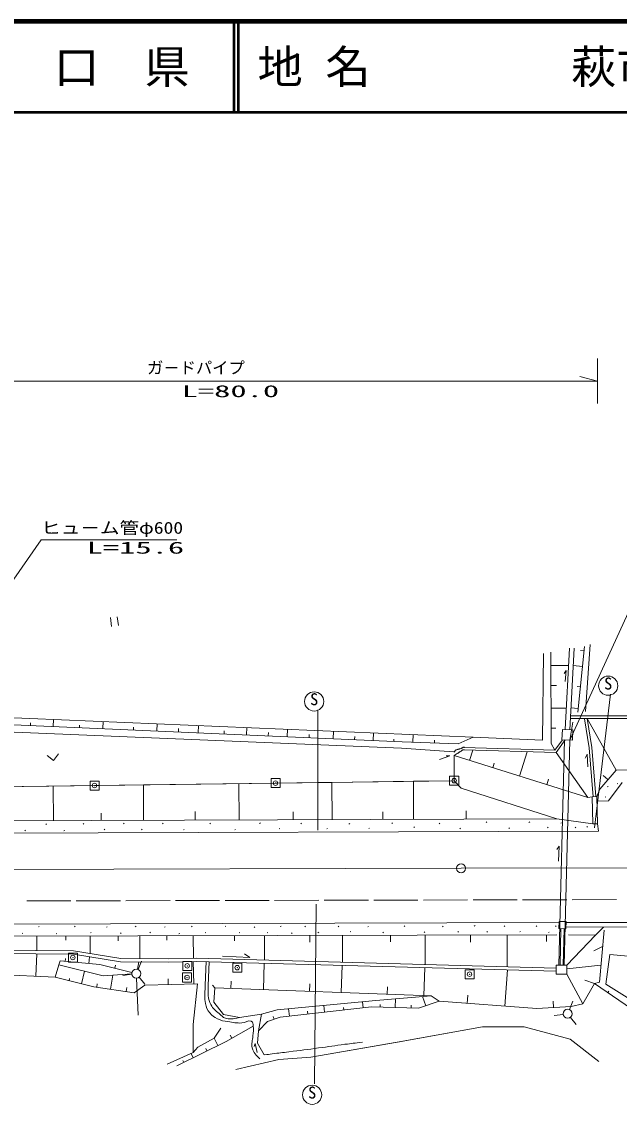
# Model space of a CAD drawing. Units: millimetres, scale not verified. Extents: x 40000 to 680000, y 20000 to 380000.
# Drawn here: x 344313 to 410358, y 260286 to 380000 of the extents above; entities that cross this region are included whole.
import ezdxf
from ezdxf.enums import TextEntityAlignment as Align

# ---------------------------------------------------------------- set-up
doc = ezdxf.new("R2010")
doc.units = ezdxf.units.MM
doc.header["$LTSCALE"] = 1000
doc.header["$PDMODE"] = 32
doc.header["$PDSIZE"] = 500
for name, color, linetype, lineweight in [('M-BGD-RSTR', 7, 'Continuous', 13), ('M-TTL', 2, 'Continuous', 140), ('M-TTL-LINE', 7, 'Continuous', 50)]:
    doc.layers.add(name, color=color, linetype=linetype, lineweight=lineweight)
doc.layers.add('M-TTL-TXT', color=7, linetype='Continuous')
doc.styles.add('ＭＳ ゴシック', font='')
doc.styles.get('ＭＳ ゴシック').set_extended_font_data('MS Gothic')

msp = doc.modelspace()

# ---------------------------------------------------------------- linework, layer by layer
at = {"layer": 'M-BGD-RSTR'}
for p, q in [((407941, 337763), (407941, 342763)), ((324624, 340263), (407941, 340263)), ((407941, 340263), (406010, 340780)), ((354120, 314105), (354257, 313115)), ((354863, 314208), (355000, 313217)), ((401866, 300555), (401987, 310121)), ((402807, 310277), (402815, 300178)), ((404386, 301724), (404861, 310735)), ((404886, 301699), (405361, 310709)), ((406517, 310901), (405756, 303651)), ((406469, 310442), (406072, 310484)), ((406611, 303715), (407153, 311137)), ((402808, 308798), (404759, 308799)), ((404253, 307937), (404491, 308274)), ((404491, 308274), (404379, 307026)), ((406288, 308713), (405261, 308821)), ((402810, 306602), (403412, 306602)), ((406049, 306439), (405682, 306477)), ((407608, 290878), (409399, 305640)), ((316396, 304176), (394217, 300884)), ((402812, 304090), (404511, 304091)), ((405798, 304050), (405014, 304132)), ((318548, 303345), (386377, 300383)), ((377038, 290593), (377032, 303904)), ((404952, 302944), (420985, 302960)), ((404967, 303243), (420982, 303259)), ((406520, 302900), (407035, 299689)), ((406816, 302948), (407331, 299737)), ((409991, 297253), (406816, 302948)), ((318998, 302455), (386282, 299658)), ((345277, 302178), (345289, 302457)), ((347798, 302068), (347832, 302846)), ((350692, 301941), (350704, 302229)), ((353269, 301829), (353304, 302614)), ((356658, 301681), (356672, 302000)), ((359240, 301568), (359274, 302362)), ((361628, 301464), (361644, 301840)), ((363806, 301368), (363841, 302169)), ((369151, 301135), (369186, 301942)), ((373656, 300938), (373691, 301752)), ((402813, 301876), (403324, 301876)), ((404021, 300599), (404078, 301739)), ((405226, 301682), (404078, 301739)), ((404895, 300556), (405227, 302529)), ((405169, 300543), (405226, 301682)), ((366676, 301243), (366690, 301572)), ((371562, 301030), (371577, 301393)), ((376074, 300833), (376089, 301163)), ((378737, 300716), (378773, 301537)), ((381109, 300613), (381125, 300975)), ((383140, 300524), (383176, 301351)), ((385442, 300424), (385453, 300672)), ((387535, 300338), (387567, 301165)), ((389934, 300245), (389946, 300566)), ((392547, 300144), (394217, 300884)), ((394217, 300884), (401866, 300555)), ((404081, 300597), (403240, 299451)), ((404381, 300582), (403364, 299197)), ((403660, 275681), (404295, 300586)), ((405169, 300543), (404021, 300599)), ((404260, 275666), (404895, 300556)), ((392068, 299248), (386282, 299658)), ((386377, 300383), (392547, 300144)), ((403364, 299197), (393162, 299484)), ((403240, 299451), (393169, 299734)), ((393804, 298304), (394165, 299456)), ((403240, 299451), (402815, 300178)), ((407032, 299712), (407474, 294293)), ((407331, 299737), (407773, 294318)), ((347132, 298854), (347837, 298321)), ((348370, 299025), (347837, 298321)), ((391629, 298815), (390497, 298413)), ((391221, 298831), (391629, 298815)), ((392089, 298842), (406891, 294201)), ((392108, 296073), (392089, 298842)), ((399333, 296571), (400174, 299253)), ((406891, 294201), (403364, 299197)), ((406590, 298555), (406794, 298993)), ((406794, 298993), (406866, 297606)), ((396372, 297499), (396537, 298026)), ((408197, 295150), (409991, 297253)), ((409991, 297253), (422200, 297273)), ((392108, 296073), (327772, 295205)), ((352870, 296037), (351870, 296037)), ((351870, 296037), (351870, 295037)), ((352870, 295037), (352870, 296037)), ((357766, 295610), (372368, 295807)), ((368330, 291726), (368314, 295752)), ((372868, 296307), (371868, 296307)), ((371868, 296307), (371868, 295307)), ((372368, 295807), (377035, 295870)), ((372868, 295307), (372868, 296307)), ((377035, 295870), (378598, 295891)), ((378598, 295891), (387596, 296012)), ((378615, 291768), (378598, 295891)), ((387596, 296012), (392108, 296073)), ((387614, 291806), (387596, 296012)), ((392608, 296573), (391608, 296573)), ((391608, 296573), (391608, 295573)), ((392891, 295236), (392108, 296073)), ((392608, 295573), (392608, 296573)), ((402354, 295624), (402549, 296244)), ((409091, 296198), (408565, 296647)), ((410654, 295887), (409146, 293846)), ((410131, 295715), (410211, 295775)), ((338596, 295351), (352370, 295537)), ((347824, 291641), (347808, 295475)), ((351870, 295037), (352870, 295037)), ((352370, 295537), (357766, 295610)), ((357782, 291682), (357766, 295610)), ((371868, 295307), (372868, 295307)), ((391608, 295573), (392608, 295573)), ((403438, 291871), (392891, 295236)), ((407855, 294320), (408197, 295150)), ((409032, 295379), (409111, 295439)), ((406891, 294201), (407355, 294306)), ((407855, 294320), (407355, 294306)), ((407442, 291292), (407355, 294306)), ((407941, 291307), (407855, 294320)), ((409146, 293846), (407881, 293802)), ((408793, 294242), (408872, 294302)), ((353113, 291663), (353110, 292485)), ((363472, 291706), (363468, 292660)), ((374325, 291751), (374322, 292625)), ((384240, 291792), (384236, 292646)), ((393423, 291830), (393419, 292725)), ((332924, 291580), (403438, 291871)), ((346984, 291245), (347064, 291306)), ((351095, 291279), (351175, 291340)), ((355577, 291318), (355657, 291378)), ((359878, 291300), (359958, 291361)), ((365111, 291302), (365191, 291363)), ((370609, 291341), (370689, 291401)), ((375155, 291308), (375235, 291369)), ((380485, 291264), (380565, 291324)), ((385220, 291354), (385300, 291414)), ((387642, 290902), (387722, 290963)), ((390435, 291321), (390515, 291382)), ((395627, 291450), (395707, 291510)), ((400376, 291468), (400456, 291528)), ((402426, 290866), (402505, 290927)), ((407442, 291292), (403438, 291871)), ((403897, 291365), (403977, 291425)), ((405474, 290862), (405553, 290922)), ((406773, 290944), (406853, 291004)), ((407941, 291307), (407442, 291292)), ((408063, 290485), (407941, 291307)), ((332924, 290237), (408063, 290485)), ((344665, 290529), (344745, 290590)), ((348991, 290523), (349070, 290584)), ((353437, 290650), (353517, 290710)), ((357562, 290649), (357642, 290710)), ((362196, 290629), (362276, 290689)), ((367851, 290629), (367930, 290689)), ((372768, 290737), (372848, 290798)), ((378031, 290744), (378110, 290804)), ((382679, 290773), (382759, 290833)), ((392741, 290756), (392821, 290816)), ((398142, 290798), (398222, 290859)), ((403438, 288478), (403713, 288827)), ((403713, 288827), (403629, 287187)), ((319945, 286204), (392874, 286387)), ((392874, 286387), (462501, 286561)), ((344870, 282775), (349750, 282786)), ((350350, 282788), (355230, 282799)), ((355830, 282801), (360710, 282812)), ((361310, 282814), (366190, 282825)), ((366790, 282827), (371670, 282838)), ((372270, 282840), (377150, 282851)), ((377750, 282852), (382630, 282864)), ((383230, 282865), (388110, 282877)), ((388710, 282878), (393590, 282890)), ((394190, 282891), (399070, 282903)), ((399670, 282904), (404550, 282916)), ((405150, 282917), (410030, 282929)), ((376841, 282436), (376688, 262572)), ((403701, 280375), (304374, 280124)), ((403703, 280518), (403691, 279718)), ((403703, 280518), (404473, 280507)), ((404473, 280507), (404462, 279707)), ((404499, 280377), (450496, 280519)), ((403437, 279034), (322795, 278822)), ((344356, 279161), (344435, 279221)), ((346163, 279903), (346243, 279964)), ((348136, 279131), (348216, 279192)), ((350161, 279919), (350241, 279979)), ((351930, 279237), (352010, 279298)), ((353677, 279862), (353756, 279923)), ((355235, 279195), (355315, 279255)), ((356868, 279920), (356948, 279981)), ((358476, 279260), (358556, 279320)), ((360092, 279866), (360172, 279927)), ((361695, 279122), (361774, 279182)), ((363068, 279912), (363148, 279972)), ((364578, 279237), (364658, 279297)), ((366785, 279934), (366865, 279994)), ((367845, 278940), (367847, 278369)), ((368360, 279245), (368440, 279305)), ((369994, 279853), (370074, 279913)), ((371137, 278949), (371144, 276237)), ((371431, 279240), (371511, 279300)), ((372894, 279936), (372974, 279996)), ((374137, 279183), (374217, 279243)), ((375593, 279926), (375673, 279986)), ((376142, 278962), (376144, 278206)), ((377055, 279253), (377134, 279313)), ((379296, 279921), (379376, 279981)), ((379771, 278972), (379779, 275998)), ((380598, 279344), (380677, 279404)), ((382568, 279909), (382647, 279969)), ((384207, 279258), (384287, 279318)), ((385065, 278985), (385066, 278252)), ((386573, 279947), (386653, 280007)), ((388798, 279291), (388878, 279351)), ((388905, 278996), (388914, 275745)), ((390812, 279913), (390891, 279974)), ((392521, 279339), (392601, 279399)), ((393918, 279009), (393920, 278207)), ((394334, 279984), (394414, 280045)), ((395712, 279334), (395791, 279394)), ((397616, 279958), (397696, 280018)), ((397951, 279019), (397960, 275494)), ((399347, 279356), (399427, 279416)), ((401153, 279949), (401233, 280009)), ((402327, 279031), (402328, 278302)), ((402532, 279282), (402612, 279342)), ((403314, 279956), (403394, 280017)), ((403691, 279718), (404462, 279707)), ((403815, 275674), (403894, 279715)), ((404165, 275674), (404244, 279710)), ((404501, 279877), (450496, 280019)), ((404540, 275673), (407707, 279005)), ((407707, 279005), (404738, 279041)), ((408602, 279889), (407707, 279005)), ((408674, 279557), (408157, 273784)), ((345985, 278883), (345989, 277284)), ((349188, 278891), (349189, 278431)), ((351880, 278898), (351886, 276947)), ((354978, 278906), (354979, 278373)), ((357375, 278913), (357382, 276382)), ((360357, 278920), (360358, 278427)), ((363283, 278928), (363289, 276433)), ((408513, 277753), (407557, 277254)), ((328389, 277103), (350028, 276895)), ((328397, 277453), (350057, 277245)), ((345865, 274444), (345992, 276934)), ((350470, 277014), (349470, 277014)), ((349470, 277014), (349470, 276014)), ((350028, 276895), (355245, 276045)), ((350057, 277245), (355274, 276395)), ((350470, 276014), (350470, 277014)), ((351751, 275856), (351819, 276603)), ((369531, 276513), (366522, 276674)), ((368954, 276911), (369531, 276513)), ((408864, 273587), (409304, 276861)), ((409304, 276861), (413140, 276502)), ((348014, 274335), (348402, 275702)), ((348402, 275702), (348580, 276144)), ((353336, 274509), (348402, 275702)), ((348580, 276144), (352969, 275746)), ((349117, 276096), (349144, 276398)), ((349470, 276014), (350470, 276014)), ((352969, 275746), (356505, 274863)), ((354605, 275337), (354690, 275677)), ((355245, 276045), (360560, 276013)), ((355274, 276395), (360556, 276363)), ((357097, 275230), (357272, 276033)), ((357179, 275205), (357555, 276131)), ((360556, 276363), (363684, 276444)), ((360560, 276013), (363684, 276094)), ((363110, 276095), (362110, 276095)), ((362110, 276095), (362110, 275095)), ((363110, 275095), (363110, 276095)), ((363338, 273612), (363269, 276083)), ((363684, 276444), (403379, 275344)), ((363684, 276094), (403378, 274994)), ((364696, 276071), (364574, 273454)), ((365045, 276055), (364924, 273444)), ((368636, 275904), (367636, 275904)), ((367636, 275904), (367636, 274904)), ((368636, 274904), (368636, 275904)), ((371022, 272969), (371129, 275888)), ((379609, 272653), (379719, 275650)), ((388760, 272316), (388873, 275396)), ((403379, 275674), (403378, 274674)), ((403379, 275674), (404540, 275673)), ((404540, 275673), (404539, 274673)), ((408327, 275674), (404540, 275287)), ((337419, 274873), (348014, 274335)), ((348014, 274335), (352273, 273294)), ((349552, 273959), (349614, 274209)), ((350913, 273627), (351251, 275013)), ((356492, 274710), (353336, 274509)), ((354140, 273011), (354378, 274576)), ((356495, 274673), (355505, 274536)), ((357011, 274242), (357182, 270130)), ((357298, 274347), (357911, 273557)), ((360506, 273533), (360489, 274150)), ((363091, 274810), (362091, 274810)), ((362091, 274810), (362091, 273810)), ((362110, 275095), (363110, 275095)), ((363091, 273810), (363091, 274810)), ((367636, 274904), (368636, 274904)), ((394307, 275175), (393307, 275175)), ((393307, 275175), (393307, 274175)), ((393307, 274175), (394307, 274175)), ((394307, 274175), (394307, 275175)), ((397690, 271133), (397991, 275143)), ((403378, 274674), (404539, 274673)), ((404539, 274673), (406320, 271415)), ((352273, 273294), (356752, 272616)), ((352610, 273243), (352664, 273600)), ((355874, 272749), (355943, 273206)), ((356752, 272616), (357942, 273461)), ((357942, 273461), (363745, 273623)), ((362091, 273810), (363091, 273810)), ((363745, 273623), (363272, 269128)), ((364574, 273454), (364563, 272316)), ((364924, 273444), (364913, 272313)), ((365653, 273166), (365407, 273471)), ((365653, 273166), (365541, 271594)), ((389558, 272286), (365653, 273166)), ((367424, 273101), (367454, 273904)), ((376121, 272781), (376152, 273613)), ((384708, 272465), (384739, 273294)), ((407603, 273648), (406320, 271415)), ((407603, 273648), (406560, 274033)), ((408157, 273784), (407603, 273648)), ((407603, 273648), (413823, 269396)), ((416834, 268552), (408864, 273587)), ((372560, 270743), (383460, 271753)), ((383460, 271753), (389558, 272286)), ((385599, 270985), (385627, 271943)), ((388966, 271182), (388625, 272205)), ((390449, 271677), (389558, 272286)), ((393532, 271445), (393600, 272345)), ((409101, 272623), (409216, 272791)), ((365541, 271594), (366604, 270206)), ((370802, 270268), (372560, 270743)), ((382973, 271064), (372867, 269929)), ((373901, 270045), (373810, 270859)), ((375926, 270273), (375888, 270605)), ((377791, 270482), (377708, 271220)), ((379908, 270720), (379875, 271012)), ((382037, 270959), (381964, 271614)), ((388148, 270909), (382973, 271064)), ((383938, 271035), (383947, 271334)), ((387342, 270933), (387352, 271252)), ((390449, 271677), (388148, 270909)), ((401225, 270868), (390449, 271677)), ((405044, 271106), (401225, 270868)), ((403080, 270984), (403035, 271703)), ((404845, 270761), (405222, 271687)), ((406320, 271415), (405044, 271106)), ((366604, 270206), (368372, 269891)), ((368372, 269891), (370802, 270268)), ((370802, 270268), (370498, 268433)), ((371494, 269432), (370498, 268433)), ((372867, 269929), (371494, 269432)), ((372206, 269690), (372099, 269984)), ((404162, 270229), (403171, 270092)), ((404964, 269903), (405578, 269113)), ((363272, 269128), (363253, 266008)), ((365582, 267588), (366308, 268726)), ((369903, 268941), (366915, 267250)), ((370498, 268433), (370381, 267042)), ((386444, 267276), (395235, 268868)), ((395235, 268868), (399847, 268869)), ((399847, 268869), (404922, 267490)), ((366915, 267250), (361469, 264542)), ((363795, 266598), (365582, 267588)), ((365981, 266786), (365582, 267588)), ((367534, 267601), (367339, 267946)), ((370021, 266690), (370111, 267000)), ((370111, 267000), (370349, 266014)), ((370381, 267042), (371116, 265749)), ((376260, 265492), (386444, 267276)), ((404922, 267490), (408077, 265024)), ((363253, 266008), (360391, 264722)), ((363263, 265434), (363028, 265907)), ((363253, 266008), (363795, 266598)), ((364780, 266188), (364653, 266443)), ((362222, 264916), (362114, 265135)), ((367990, 264155), (372744, 265231)), ((372744, 265231), (376260, 265492))]:
    msp.add_line(p, q, dxfattribs=at)
for points in [[(325859, 293105), (346478, 322694), (361478, 322694)], [(404895, 300556), (414756, 322115), (429756, 322115)], [(392099, 299219), (392250, 299442), (392291, 299461), (392335, 299487), (392376, 299502), (392431, 299515), (392478, 299521), (392525, 299533), (392566, 299543), (392612, 299559), (392653, 299570), (392703, 299587), (392740, 299597), (392786, 299613), (392831, 299634), (392872, 299650), (392922, 299667), (392957, 299686), (393008, 299703), (393043, 299723), (393079, 299742), (393114, 299762), (393160, 299778), (393197, 299788), (393234, 299794)], [(392109, 298866), (392342, 299020), (392381, 299041), (392416, 299056), (392457, 299091), (392493, 299101), (392531, 299126), (392574, 299151), (392611, 299181), (392658, 299213), (392696, 299238), (392742, 299269), (392781, 299288), (392827, 299324), (392874, 299351), (392911, 299386), (392951, 299401), (392993, 299432), (393040, 299458), (393075, 299472), (393114, 299491), (393150, 299502), (393195, 299508)], [(408077, 265024), (404922, 267490), (399847, 268869), (395235, 268868), (385863, 267174), (376260, 265492), (372744, 265231), (367990, 264155)]]:
    msp.add_lwpolyline(points, dxfattribs=at)
for centre, radius in [((409127, 306575), 1061), ((376637, 304837), 1061), ((392874, 286387), 500), ((356991, 274741), 500), ((404657, 270298), 500), ((376413, 261347), 1061)]:
    msp.add_circle(centre, radius, dxfattribs=at)
for points, knots in [([(370626, 265317), (370200, 265734), (369940, 265970), (369798, 266524), (369669, 267029), (369839, 267335), (369862, 267855), (369881, 268279), (369982, 268524), (369903, 268941), (369861, 269165), (369895, 269381), (369692, 269484), (369320, 269672), (369061, 269299), (368645, 269284), (368043, 269263), (367704, 269326), (367110, 269430), (366654, 269510), (366379, 269531), (365966, 269740), (365589, 269930), (365377, 270070), (365104, 270392), (364810, 270739), (364721, 271010), (364627, 271455), (364557, 271785), (364549, 271936), (364563, 272316)], [0, 0, 0, 0, 1, 1, 1, 2, 2, 2, 3, 3, 3, 4, 4, 4, 5, 5, 5, 6, 6, 6, 7, 7, 7, 8, 8, 8, 9, 9, 9, 10, 10, 10, 10]), ([(364913, 272313), (364988, 271870), (365038, 271680), (365224, 271317), (365466, 270847), (365741, 270668), (366134, 270314), (366386, 270087), (366520, 269924), (366838, 269805), (367053, 269725), (367194, 269753), (367424, 269749), (367799, 269743), (367949, 269793), (368372, 269891)], [0, 0, 0, 0, 1, 1, 1, 2, 2, 2, 3, 3, 3, 4, 4, 4, 5, 5, 5, 5]), ([(381971, 267153), (381036, 267047), (380796, 267017), (380043, 266922), (378902, 266779), (378265, 266672), (377125, 266519), (375847, 266347), (375130, 266255), (373851, 266093), (373132, 266003), (372729, 265959), (372010, 265866), (371661, 265821), (371550, 265807), (371116, 265749)], [0, 0, 0, 0, 1, 1, 1, 2, 2, 2, 3, 3, 3, 4, 4, 4, 5, 5, 5, 5])]:
    msp.add_open_spline(points, degree=3, knots=knots, dxfattribs=at)
for p in [(352370, 295537), (372368, 295807), (392108, 296073), (349970, 276514), (362610, 275595), (368136, 275404), (362591, 274310), (393807, 274675)]:
    msp.add_point(p, dxfattribs=at)
at = {"layer": 'M-TTL'}
msp.add_line((680000, 380000), (40000, 380000), dxfattribs=at)
at = {"layer": 'M-TTL-LINE'}
for p, q in [((367750, 380000), (367750, 370000)), ((368250, 380000), (368250, 370000)), ((40000, 370000), (680000, 370000))]:
    msp.add_line(p, q, dxfattribs=at)

# ---------------------------------------------------------------- texts
at = {"layer": 'M-BGD-RSTR', "style": 'ＭＳ ゴシック'}
msp.add_text('ガ－ドパイプ', height=1320, dxfattribs=at).set_placement((358170, 340673), align=Align.BOTTOM_LEFT)
for s, width, p in [('L=80.0', 2, (361991, 339801)), ('ヒュ－ム管φ600', 1.2, (346478, 324694)), ('L=15.6', 2, (351492, 322494))]:
    msp.add_text(s, height=1320, dxfattribs=dict(at, width=width)).set_placement(p, align=Align.TOP_LEFT)
for p in [(408677, 307475), (376187, 305737), (375963, 262247)]:
    msp.add_text('S', height=1320, dxfattribs=at).set_placement(p, align=Align.TOP_LEFT)
at = {"layer": 'M-TTL-TXT', "style": 'ＭＳ ゴシック'}
msp.add_text('山\u3000口\u3000県', height=3666, dxfattribs=at).set_placement((350375, 375000), align=Align.MIDDLE_CENTER)
for s, p in [('地 名', (370380, 375000)), ('萩市大字紫福', (405024, 375000))]:
    msp.add_text(s, height=3666, dxfattribs=at).set_placement(p, align=Align.MIDDLE_LEFT)

doc.saveas('drawing.dxf')
